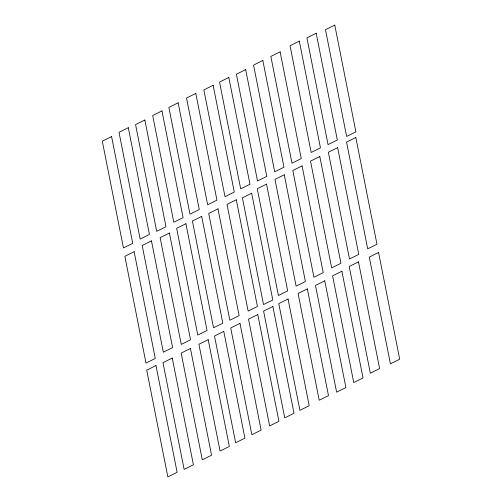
<?xml version="1.0" encoding="UTF-8"?>
<svg xmlns="http://www.w3.org/2000/svg" width="502" height="502" viewBox="0 0 502 502"><rect width="100%" height="100%" fill="white"/><g stroke="black" fill="none" stroke-linecap="round" stroke-linejoin="round"><path stroke-width="0.75" d="M299.317 41.133L290.037 45.738L311.171 152.476L320.452 147.87L299.317 41.133M316.197 33.258L306.923 37.863L328.057 144.601L337.331 139.995L316.197 33.258M195.793 93.422L186.518 98.028L207.652 204.772L216.933 200.166L195.793 93.422M280.129 51.844L270.848 56.45L291.982 163.188L301.263 158.582L280.129 51.844M262.841 60.478L253.566 65.084L274.701 171.828L283.975 167.222L262.841 60.478M213.143 85.315L203.862 89.921L224.996 196.665L234.277 192.059L213.143 85.315M228.824 77.477L219.55 82.083L240.684 188.827L249.965 184.221L228.824 77.477M178.141 102.81L168.86 107.415L189.994 214.153L199.275 209.547L178.141 102.81M161.958 110.892L152.683 115.498L173.817 222.242L183.092 217.636L161.958 110.892M334.765 25.1L325.491 29.706L346.625 136.444L355.899 131.838L334.765 25.1M128.292 127.728L119.018 132.333L140.152 239.071L149.427 234.465L128.292 127.728M245.666 69.621L236.392 74.227L257.526 180.971L266.807 176.365L245.666 69.621M144.846 120.003L135.565 124.609L156.699 231.353L165.98 226.747L144.846 120.003M111.588 136.594L102.308 141.2L123.442 247.938L132.723 243.332L111.588 136.594M355.824 137.485L346.549 142.091L367.684 248.829L376.958 244.223L355.824 137.485M337.651 147.651L328.371 152.257L349.505 258.994L358.786 254.388L337.651 147.651M319.805 156.53L310.531 161.136L331.665 267.873L340.94 263.268L319.805 156.53M284.257 174.778L274.977 179.383L296.111 286.127L305.392 281.522L284.257 174.778M302.078 165.911L292.798 170.517L313.932 277.261L323.213 272.655L302.078 165.911M151.466 240.853L142.191 245.459L163.326 352.197L172.6 347.591L151.466 240.853M185.916 223.71L176.635 228.316L197.769 335.06L207.05 330.454L185.916 223.71M201.685 216.425L192.404 221.031L213.545 327.768L222.819 323.162L201.685 216.425M266.549 184.152L257.269 188.758L278.403 295.496L287.684 290.89L266.549 184.152M169.406 233.041L160.132 237.647L181.266 344.391L190.54 339.785L169.406 233.041M217.987 208.87L208.707 213.475L229.847 320.22L239.121 315.614L217.987 208.87M236.291 199.765L227.011 204.37L248.151 311.108L257.426 306.502L236.291 199.765M251.665 193.232L242.391 197.838L263.525 304.582L272.799 299.976L251.665 193.232M134.141 251.709L124.86 256.315L145.994 363.053L155.275 358.447L134.141 251.709M358.491 261.868L349.21 266.474L370.344 373.212L379.625 368.606L358.491 261.868M378.558 252.487L369.277 257.093L390.412 363.831L399.692 359.225L378.558 252.487M341.887 271.212L332.606 275.824L353.741 382.562L363.021 377.956L341.887 271.212M307.356 288.882L298.081 293.488L319.216 400.226L328.49 395.62L307.356 288.882M272.868 306.527L263.594 311.133L284.728 417.877L294.003 413.272L272.868 306.527M288.06 299.004L278.786 303.61L299.92 410.347L309.201 405.741L288.06 299.004M324.769 280.819L315.488 285.425L336.622 392.162L345.903 387.557L324.769 280.819M223.779 331.408L214.505 336.014L235.639 442.758L244.913 438.152L223.779 331.408M239.994 323.376L230.713 327.982L251.853 434.726L261.128 430.114L239.994 323.376M257.783 314.559L248.509 319.165L269.643 425.909L278.924 421.303L257.783 314.559M155.984 365.556L146.709 370.162L167.844 476.9L177.118 472.294L155.984 365.556M190.434 348.488L181.159 353.094L202.293 459.832L211.568 455.226L190.434 348.488M208.198 339.685L198.917 344.29L220.058 451.034L229.332 446.429L208.198 339.685M172.261 358.051L162.987 362.657L184.121 469.395L193.395 464.789L172.261 358.051"/></g></svg>
